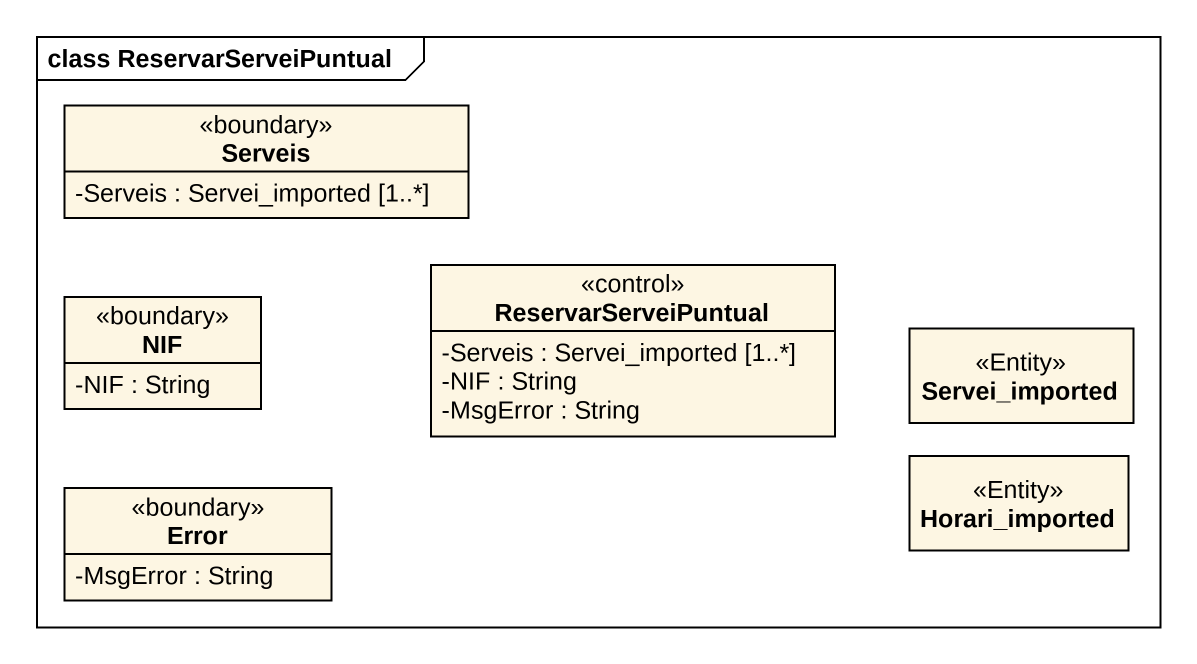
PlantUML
@startuml
mainframe class ReservarServeiPuntual
hide circle
hide empty members
skinparam classAttributeIconSize 0
class Serveis <<boundary>> {
  -Serveis : Servei_imported [1..*]
}
class NIF <<boundary>> {
  -NIF : String
}
class ReservarServeiPuntual <<control>> {
  -Serveis : Servei_imported [1..*]
  -NIF : String
  -MsgError : String
}
class Servei_imported <<Entity>>
class Error <<boundary>> {
  -MsgError : String
}
class Horari_imported <<Entity>>
@enduml
